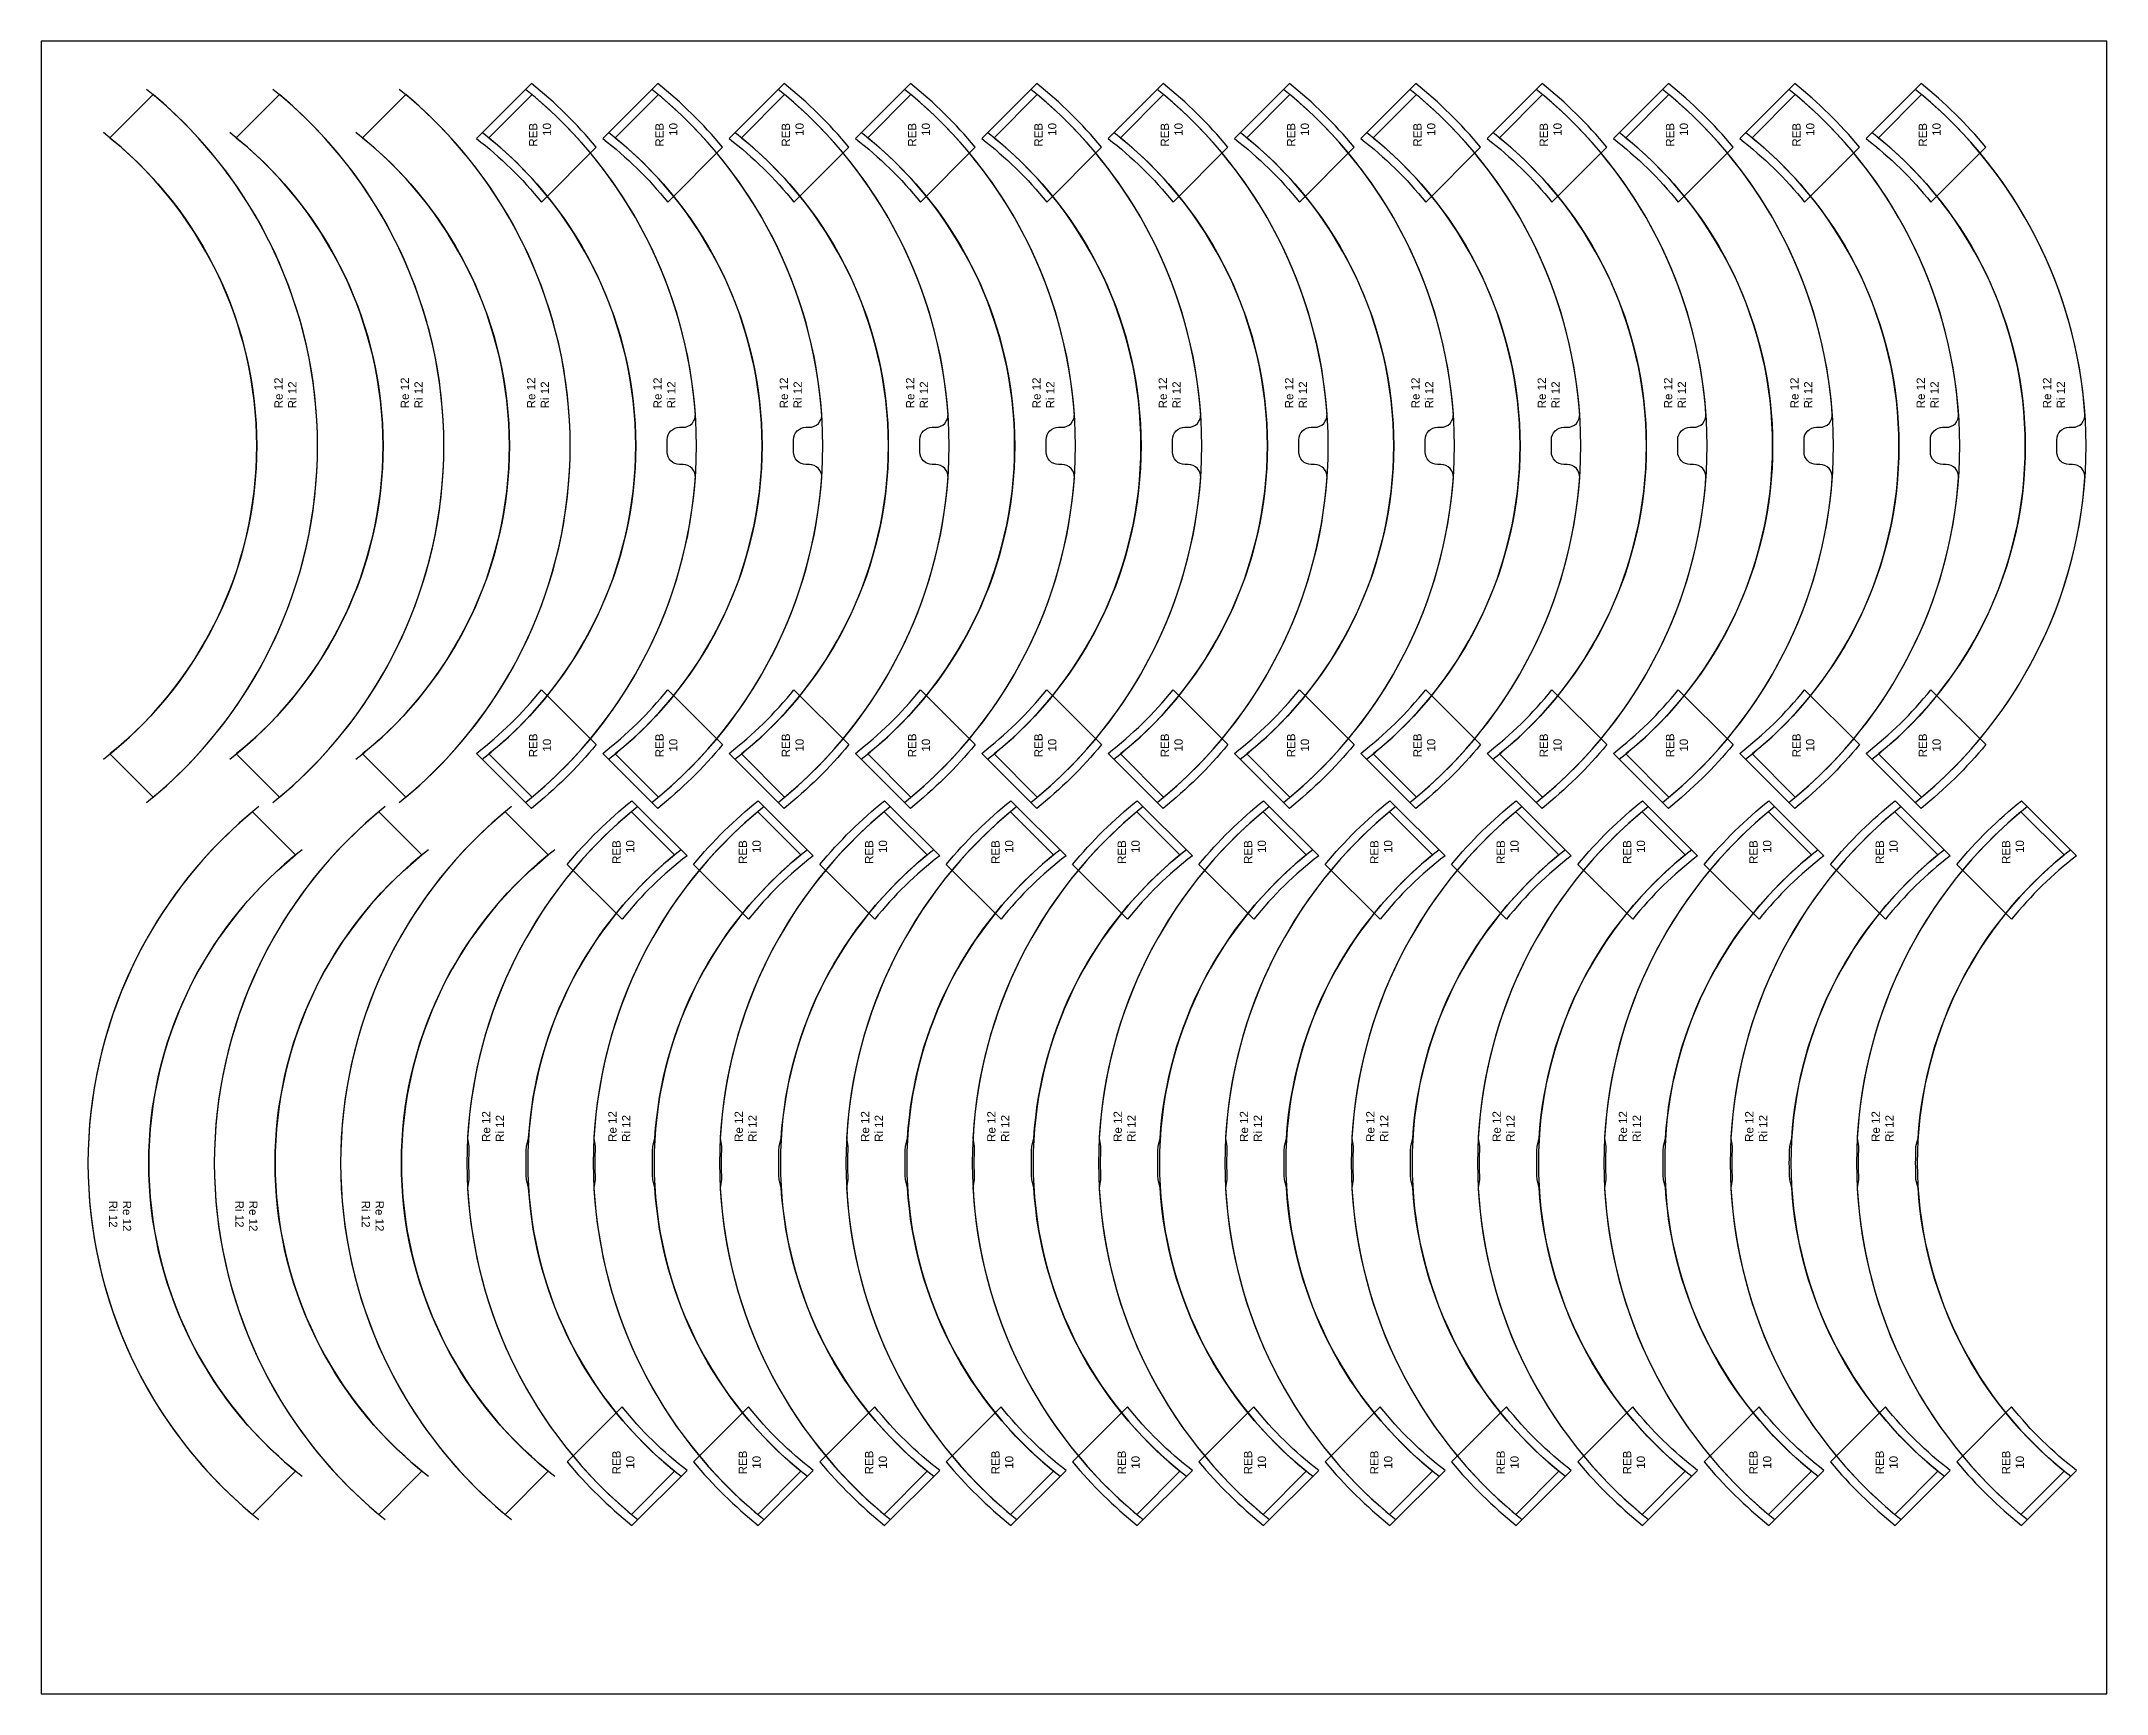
# Model space of a CAD drawing. Header units: millimetres. Extents: x 46978 to 49478, y 36727 to 38727.
import ezdxf

# ---------------------------------------------------------------- set-up
doc = ezdxf.new("R2010")
doc.units = ezdxf.units.MM
doc.layers.add('13827984', color=7, linetype='Continuous')
doc.layers.add('Rebaixo', color=6, linetype='Continuous')
doc.styles.get("Standard").update_dxf_attribs({"font": 'arial.ttf'})

msp = doc.modelspace()

# ---------------------------------------------------------------- linework, layer by layer
msp.add_lwpolyline([(46977.6, 36726.5), (49477.6, 36726.5), (49477.6, 38726.5), (46977.6, 38726.5)], close=True)
at = {"color": 1}
for centre, radius, start, end in [((46758.4, 38236.8), 553.6, 308.7777, 51.2223), ((46911.3, 38236.8), 553.6, 308.7777, 51.2223), ((47064.2, 38236.8), 553.6, 308.7777, 51.2223), ((47217.1, 38236.8), 553.6, 308.7777, 51.2223), ((47370, 38236.8), 553.6, 308.7777, 51.2223), ((47522.9, 38236.8), 553.6, 308.7777, 51.2223), ((47675.8, 38236.8), 553.6, 308.7777, 51.2223), ((47828.7, 38236.8), 553.6, 308.7777, 51.2223), ((47981.7, 38236.8), 553.6, 308.7777, 51.2223), ((48134.6, 38236.8), 553.6, 308.7777, 51.2223), ((48287.5, 38236.8), 553.6, 308.7777, 51.2223), ((48440.4, 38236.8), 553.6, 308.7777, 51.2223), ((48593.3, 38236.8), 553.6, 308.7777, 51.2223), ((48746.2, 38236.8), 553.6, 308.7777, 51.2223), ((48899.1, 38236.8), 553.6, 308.7777, 51.2223), ((46758.4, 38236.8), 480, 307.8192, 52.1808), ((46911.3, 38236.8), 480, 307.8192, 52.1808), ((47064.2, 38236.8), 480, 307.8192, 52.1808), ((47217.1, 38236.8), 480, 307.8192, 52.1808), ((47370, 38236.8), 480, 307.8192, 52.1808), ((47522.9, 38236.8), 480, 307.8192, 52.1808), ((47675.8, 38236.8), 480, 307.8192, 52.1808), ((47828.7, 38236.8), 480, 307.8192, 52.1808), ((47981.7, 38236.8), 480, 307.8192, 52.1808), ((48134.6, 38236.8), 480, 307.8192, 52.1808), ((48287.5, 38236.8), 480, 307.8192, 52.1808), ((48440.4, 38236.8), 480, 307.8192, 52.1808), ((48593.3, 38236.8), 480, 307.8192, 52.1808), ((48746.2, 38236.8), 480, 307.8192, 52.1808), ((48899.1, 38236.8), 480, 307.8192, 52.1808), ((47587.7, 37368.8), 553.6, 128.7777, 231.2223), ((47740.6, 37368.8), 553.6, 128.7777, 231.2223), ((47893.5, 37368.8), 553.6, 128.7777, 231.2223), ((48046.4, 37368.8), 553.6, 128.7777, 231.2223), ((48199.3, 37368.8), 553.6, 128.7777, 231.2223), ((48352.2, 37368.8), 553.6, 128.7777, 231.2223), ((48505.2, 37368.8), 553.6, 128.7777, 231.2223), ((48658.1, 37368.8), 553.6, 128.7777, 231.2223), ((48811, 37368.8), 553.6, 128.7777, 231.2223), ((48963.9, 37368.8), 553.6, 128.7777, 231.2223), ((49116.8, 37368.8), 553.6, 128.7777, 231.2223), ((49269.7, 37368.8), 553.6, 128.7777, 231.2223), ((49422.6, 37368.8), 553.6, 128.7777, 231.2223), ((49575.5, 37368.8), 553.6, 128.7777, 231.2223), ((49728.4, 37368.8), 553.6, 128.7777, 231.2223), ((47587.7, 37368.8), 480, 127.8192, 232.1808), ((47740.6, 37368.8), 480, 127.8192, 232.1808), ((47893.5, 37368.8), 480, 127.8192, 232.1808), ((48046.4, 37368.8), 480, 127.8192, 232.1808), ((48199.3, 37368.8), 480, 127.8192, 232.1808), ((48352.2, 37368.8), 480, 127.8192, 232.1808), ((48505.2, 37368.8), 480, 127.8192, 232.1808), ((48658.1, 37368.8), 480, 127.8192, 232.1808), ((48811, 37368.8), 480, 127.8192, 232.1808), ((48963.9, 37368.8), 480, 127.8192, 232.1808), ((49116.8, 37368.8), 480, 127.8192, 232.1808), ((49269.7, 37368.8), 480, 127.8192, 232.1808), ((49422.6, 37368.8), 480, 127.8192, 232.1808), ((49575.5, 37368.8), 480, 127.8192, 232.1808), ((49728.4, 37368.8), 480, 127.8192, 232.1808)]:
    msp.add_arc(centre, radius, start, end, dxfattribs=at)
at = {"layer": '13827984', "color": 1}
for points in [[(47112.9, 38662), (47060.6, 38609.7, -0.476752), (47060.6, 37863.9), (47112.9, 37811.6, 0.468244)], [(47265.8, 38662), (47213.5, 38609.7, -0.476752), (47213.5, 37863.9), (47265.8, 37811.6, 0.468244)], [(47418.7, 38662), (47366.4, 38609.7, -0.476752), (47366.4, 37863.9), (47418.7, 37811.6, 0.468244)], [(47571.6, 38662), (47519.3, 38609.7, -0.476752), (47519.3, 37863.9), (47571.6, 37811.6, 0.204294), (47769.3, 38198.2, 0.434796), (47754.4, 38214.3), (47750.2, 38214.3, -0.414214), (47735.2, 38229.3), (47735.2, 38244.3, -0.414214), (47750.2, 38259.3), (47754.4, 38259.3, 0.434796), (47769.3, 38275.4, 0.204294)], [(47724.5, 38662), (47672.2, 38609.7, -0.476752), (47672.2, 37863.9), (47724.5, 37811.6, 0.204294), (47922.3, 38198.2, 0.434796), (47907.3, 38214.3), (47903.1, 38214.3, -0.414214), (47888.1, 38229.3), (47888.1, 38244.3, -0.414214), (47903.1, 38259.3), (47907.3, 38259.3, 0.434796), (47922.3, 38275.4, 0.204294)], [(47877.4, 38662), (47825.1, 38609.7, -0.476752), (47825.1, 37863.9), (47877.4, 37811.6, 0.204294), (48075.2, 38198.2, 0.434796), (48060.2, 38214.3), (48056, 38214.3, -0.414214), (48041, 38229.3), (48041, 38244.3, -0.414214), (48056, 38259.3), (48060.2, 38259.3, 0.434796), (48075.2, 38275.4, 0.204294)], [(48030.3, 38662), (47978.1, 38609.7, -0.476752), (47978.1, 37863.9), (48030.3, 37811.6, 0.204294), (48228.1, 38198.2, 0.434796), (48213.1, 38214.3), (48208.9, 38214.3, -0.414214), (48193.9, 38229.3), (48193.9, 38244.3, -0.414214), (48208.9, 38259.3), (48213.1, 38259.3, 0.434796), (48228.1, 38275.4, 0.204294)], [(48183.2, 38662), (48131, 38609.7, -0.476752), (48131, 37863.9), (48183.2, 37811.6, 0.204294), (48381, 38198.2, 0.434796), (48366, 38214.3), (48361.8, 38214.3, -0.414214), (48346.8, 38229.3), (48346.8, 38244.3, -0.414214), (48361.8, 38259.3), (48366, 38259.3, 0.434796), (48381, 38275.4, 0.204294)], [(48336.1, 38662), (48283.9, 38609.7, -0.476752), (48283.9, 37863.9), (48336.1, 37811.6, 0.204294), (48533.9, 38198.2, 0.434796), (48518.9, 38214.3), (48514.7, 38214.3, -0.414214), (48499.7, 38229.3), (48499.7, 38244.3, -0.414214), (48514.7, 38259.3), (48518.9, 38259.3, 0.434796), (48533.9, 38275.4, 0.204294)], [(48489, 38662), (48436.8, 38609.7, -0.476752), (48436.8, 37863.9), (48489, 37811.6, 0.204294), (48686.8, 38198.2, 0.434796), (48671.8, 38214.3), (48667.6, 38214.3, -0.414214), (48652.6, 38229.3), (48652.6, 38244.3, -0.414214), (48667.6, 38259.3), (48671.8, 38259.3, 0.434796), (48686.8, 38275.4, 0.204294)], [(48642, 38662), (48589.7, 38609.7, -0.476752), (48589.7, 37863.9), (48642, 37811.6, 0.204294), (48839.7, 38198.2, 0.434796), (48824.7, 38214.3), (48820.5, 38214.3, -0.414214), (48805.5, 38229.3), (48805.5, 38244.3, -0.414214), (48820.5, 38259.3), (48824.7, 38259.3, 0.434796), (48839.7, 38275.4, 0.204294)], [(48794.9, 38662), (48742.6, 38609.7, -0.476752), (48742.6, 37863.9), (48794.9, 37811.6, 0.204294), (48992.6, 38198.2, 0.434796), (48977.6, 38214.3), (48973.4, 38214.3, -0.414214), (48958.4, 38229.3), (48958.4, 38244.3, -0.414214), (48973.4, 38259.3), (48977.6, 38259.3, 0.434796), (48992.6, 38275.4, 0.204294)], [(48947.8, 38662), (48895.5, 38609.7, -0.476752), (48895.5, 37863.9), (48947.8, 37811.6, 0.204294), (49145.5, 38198.2, 0.434796), (49130.5, 38214.3), (49126.3, 38214.3, -0.414214), (49111.3, 38229.3), (49111.3, 38244.3, -0.414214), (49126.3, 38259.3), (49130.5, 38259.3, 0.434796), (49145.5, 38275.4, 0.204294)], [(49100.7, 38662), (49048.4, 38609.7, -0.476752), (49048.4, 37863.9), (49100.7, 37811.6, 0.204294), (49298.4, 38198.2, 0.434796), (49283.5, 38214.3), (49279.3, 38214.3, -0.414214), (49264.2, 38229.3), (49264.2, 38244.3, -0.414214), (49279.3, 38259.3), (49283.5, 38259.3, 0.434796), (49298.4, 38275.4, 0.204294)], [(49253.6, 38662), (49201.3, 38609.7, -0.476752), (49201.3, 37863.9), (49253.6, 37811.6, 0.204294), (49451.3, 38198.2, 0.434796), (49436.4, 38214.3), (49432.2, 38214.3, -0.414214), (49417.2, 38229.3), (49417.2, 38244.3, -0.414214), (49432.2, 38259.3), (49436.4, 38259.3, 0.434796), (49451.3, 38275.4, 0.204294)], [(47233.2, 36943.6), (47285.5, 36995.8, -0.476752), (47285.5, 37741.7), (47233.2, 37793.9, 0.468244)], [(47386.1, 36943.6), (47438.4, 36995.8, -0.476752), (47438.4, 37741.7), (47386.1, 37793.9, 0.468244)], [(47539, 36943.6), (47591.3, 36995.8, -0.476752), (47591.3, 37741.7), (47539, 37793.9, 0.468244)], [(47691.9, 36943.6), (47744.2, 36995.8, -0.209786), (47567.4, 37338.7), (47564.8, 37348.7, -0.020777), (47564.8, 37388.8), (47567.4, 37398.8, -0.209786), (47744.2, 37741.7), (47691.9, 37793.9, 0.20833), (47493.7, 37398.8), (47495.2, 37388.8, 0.018155), (47495.2, 37348.7), (47493.7, 37338.7, 0.20833)], [(47844.9, 36943.6), (47897.1, 36995.8, -0.209786), (47720.3, 37338.7), (47717.8, 37348.7, -0.020777), (47717.8, 37388.8), (47720.3, 37398.8, -0.209786), (47897.1, 37741.7), (47844.9, 37793.9, 0.20833), (47646.6, 37398.8), (47648.1, 37388.8, 0.018155), (47648.1, 37348.7), (47646.6, 37338.7, 0.20833)], [(47997.8, 36943.6), (48050, 36995.8, -0.209786), (47873.2, 37338.7), (47870.7, 37348.7, -0.020777), (47870.7, 37388.8), (47873.2, 37398.8, -0.209786), (48050, 37741.7), (47997.8, 37793.9, 0.20833), (47799.5, 37398.8), (47801, 37388.8, 0.018155), (47801, 37348.7), (47799.5, 37338.7, 0.20833)], [(48150.7, 36943.6), (48202.9, 36995.8, -0.209786), (48026.1, 37338.7), (48023.6, 37348.7, -0.020777), (48023.6, 37388.8), (48026.1, 37398.8, -0.209786), (48202.9, 37741.7), (48150.7, 37793.9, 0.20833), (47952.4, 37398.8), (47953.9, 37388.8, 0.018155), (47953.9, 37348.7), (47952.4, 37338.7, 0.20833)], [(48303.6, 36943.6), (48355.9, 36995.8, -0.209786), (48179, 37338.7), (48176.5, 37348.7, -0.020777), (48176.5, 37388.8), (48179, 37398.8, -0.209786), (48355.9, 37741.7), (48303.6, 37793.9, 0.20833), (48105.3, 37398.8), (48106.9, 37388.8, 0.018155), (48106.9, 37348.7), (48105.3, 37338.7, 0.20833)], [(48456.5, 36943.6), (48508.8, 36995.8, -0.209786), (48331.9, 37338.7), (48329.4, 37348.7, -0.020777), (48329.4, 37388.8), (48331.9, 37398.8, -0.209786), (48508.8, 37741.7), (48456.5, 37793.9, 0.20833), (48258.2, 37398.8), (48259.8, 37388.8, 0.018155), (48259.8, 37348.7), (48258.2, 37338.7, 0.20833)], [(48609.4, 36943.6), (48661.7, 36995.8, -0.209786), (48484.8, 37338.7), (48482.3, 37348.7, -0.020777), (48482.3, 37388.8), (48484.8, 37398.8, -0.209786), (48661.7, 37741.7), (48609.4, 37793.9, 0.20833), (48411.1, 37398.8), (48412.7, 37388.8, 0.018155), (48412.7, 37348.7), (48411.1, 37338.7, 0.20833)], [(48762.3, 36943.6), (48814.6, 36995.8, -0.209786), (48637.7, 37338.7), (48635.2, 37348.7, -0.020777), (48635.2, 37388.8), (48637.7, 37398.8, -0.209786), (48814.6, 37741.7), (48762.3, 37793.9, 0.20833), (48564, 37398.8), (48565.6, 37388.8, 0.018155), (48565.6, 37348.7), (48564, 37338.7, 0.20833)], [(48915.2, 36943.6), (48967.5, 36995.8, -0.209786), (48790.6, 37338.7), (48788.1, 37348.7, -0.020777), (48788.1, 37388.8), (48790.6, 37398.8, -0.209786), (48967.5, 37741.7), (48915.2, 37793.9, 0.20833), (48716.9, 37398.8), (48718.5, 37388.8, 0.018155), (48718.5, 37348.7), (48716.9, 37338.7, 0.20833)], [(49068.1, 36943.6), (49120.4, 36995.8, -0.209786), (48943.6, 37338.7), (48941, 37348.7, -0.020777), (48941, 37388.8), (48943.6, 37398.8, -0.209786), (49120.4, 37741.7), (49068.1, 37793.9, 0.20833), (48869.8, 37398.8), (48871.4, 37388.8, 0.018155), (48871.4, 37348.7), (48869.8, 37338.7, 0.20833)], [(49221, 36943.6), (49273.3, 36995.8, -0.209786), (49096.5, 37338.7), (49093.9, 37348.7, -0.020777), (49093.9, 37388.8), (49096.5, 37398.8, -0.209786), (49273.3, 37741.7), (49221, 37793.9, 0.20833), (49022.8, 37398.8), (49024.3, 37388.8, 0.018155), (49024.3, 37348.7), (49022.8, 37338.7, 0.20833)], [(49373.9, 36943.6), (49426.2, 36995.8, -0.209786), (49249.4, 37338.7), (49246.8, 37348.7, -0.020777), (49246.8, 37388.8), (49249.4, 37398.8, -0.209786), (49426.2, 37741.7), (49373.9, 37793.9, 0.20833), (49175.7, 37398.8), (49177.2, 37388.8, 0.018155), (49177.2, 37348.7), (49175.7, 37338.7, 0.20833)]]:
    msp.add_lwpolyline(points, format="xyb", close=True, dxfattribs=at)
at = {"layer": 'Rebaixo', "color": 1}
for points in [[(47649.4, 38598.4, 0.048914), (47570.9, 38675.5), (47504.3, 38608.8, -0.058716), (47582.9, 38531.9)], [(47802.3, 38598.4, 0.048914), (47723.8, 38675.5), (47657.2, 38608.8, -0.058716), (47735.8, 38531.9)], [(47955.2, 38598.4, 0.048914), (47876.8, 38675.5), (47810.1, 38608.8, -0.058716), (47888.7, 38531.9)], [(48108.1, 38598.4, 0.048914), (48029.7, 38675.5), (47963, 38608.8, -0.058716), (48041.7, 38531.9)], [(48261, 38598.4, 0.048914), (48182.6, 38675.5), (48115.9, 38608.8, -0.058716), (48194.6, 38531.9)], [(48414, 38598.4, 0.048914), (48335.5, 38675.5), (48268.9, 38608.8, -0.058716), (48347.5, 38531.9)], [(48566.9, 38598.4, 0.048914), (48488.4, 38675.5), (48421.8, 38608.8, -0.058716), (48500.4, 38531.9)], [(48719.8, 38598.4, 0.048914), (48641.3, 38675.5), (48574.7, 38608.8, -0.058716), (48653.3, 38531.9)], [(48872.7, 38598.4, 0.048914), (48794.2, 38675.5), (48727.6, 38608.8, -0.058716), (48806.2, 38531.9)], [(49025.6, 38598.4, 0.048914), (48947.1, 38675.5), (48880.5, 38608.8, -0.058716), (48959.1, 38531.9)], [(49178.5, 38598.4, 0.048914), (49100, 38675.5), (49033.4, 38608.8, -0.058716), (49112, 38531.9)], [(49331.4, 38598.4, 0.048914), (49252.9, 38675.5), (49186.3, 38608.8, -0.058716), (49264.9, 38531.9)], [(47649.4, 37875.2, -0.048914), (47570.9, 37798.1), (47504.3, 37864.7, 0.058716), (47582.9, 37941.7)], [(47802.3, 37875.2, -0.048914), (47723.8, 37798.1), (47657.2, 37864.7, 0.058716), (47735.8, 37941.7)], [(47955.2, 37875.2, -0.048914), (47876.8, 37798.1), (47810.1, 37864.7, 0.058716), (47888.7, 37941.7)], [(48108.1, 37875.2, -0.048914), (48029.7, 37798.1), (47963, 37864.7, 0.058716), (48041.7, 37941.7)], [(48261, 37875.2, -0.048914), (48182.6, 37798.1), (48115.9, 37864.7, 0.058716), (48194.6, 37941.7)], [(48414, 37875.2, -0.048914), (48335.5, 37798.1), (48268.9, 37864.7, 0.058716), (48347.5, 37941.7)], [(48566.9, 37875.2, -0.048914), (48488.4, 37798.1), (48421.8, 37864.7, 0.058716), (48500.4, 37941.7)], [(48719.8, 37875.2, -0.048914), (48641.3, 37798.1), (48574.7, 37864.7, 0.058716), (48653.3, 37941.7)], [(48872.7, 37875.2, -0.048914), (48794.2, 37798.1), (48727.6, 37864.7, 0.058716), (48806.2, 37941.7)], [(49025.6, 37875.2, -0.048914), (48947.1, 37798.1), (48880.5, 37864.7, 0.058716), (48959.1, 37941.7)], [(49178.5, 37875.2, -0.048914), (49100, 37798.1), (49033.4, 37864.7, 0.058716), (49112, 37941.7)], [(49331.4, 37875.2, -0.048914), (49252.9, 37798.1), (49186.3, 37864.7, 0.058716), (49264.9, 37941.7)], [(47614.1, 37730.3, -0.048914), (47692.6, 37807.4), (47759.2, 37740.8, 0.058716), (47680.6, 37663.9)], [(47767, 37730.3, -0.048914), (47845.5, 37807.4), (47912.1, 37740.8, 0.058716), (47833.5, 37663.9)], [(47920, 37730.3, -0.048914), (47998.4, 37807.4), (48065.1, 37740.8, 0.058716), (47986.4, 37663.9)], [(48072.9, 37730.3, -0.048914), (48151.3, 37807.4), (48218, 37740.8, 0.058716), (48139.3, 37663.9)], [(48225.8, 37730.3, -0.048914), (48304.2, 37807.4), (48370.9, 37740.8, 0.058716), (48292.3, 37663.9)], [(48378.7, 37730.3, -0.048914), (48457.2, 37807.4), (48523.8, 37740.8, 0.058716), (48445.2, 37663.9)], [(48531.6, 37730.3, -0.048914), (48610.1, 37807.4), (48676.7, 37740.8, 0.058716), (48598.1, 37663.9)], [(48684.5, 37730.3, -0.048914), (48763, 37807.4), (48829.6, 37740.8, 0.058716), (48751, 37663.9)], [(48837.4, 37730.3, -0.048914), (48915.9, 37807.4), (48982.5, 37740.8, 0.058716), (48903.9, 37663.9)], [(48990.3, 37730.3, -0.048914), (49068.8, 37807.4), (49135.4, 37740.8, 0.058716), (49056.8, 37663.9)], [(49143.2, 37730.3, -0.048914), (49221.7, 37807.4), (49288.3, 37740.8, 0.058716), (49209.7, 37663.9)], [(49296.1, 37730.3, -0.048914), (49374.6, 37807.4), (49441.2, 37740.8, 0.058716), (49362.6, 37663.9)], [(47614.1, 37007.2, 0.048914), (47692.6, 36930.1), (47759.2, 36996.7, -0.058716), (47680.6, 37073.7)], [(47767, 37007.2, 0.048914), (47845.5, 36930.1), (47912.1, 36996.7, -0.058716), (47833.5, 37073.7)], [(47920, 37007.2, 0.048914), (47998.4, 36930.1), (48065.1, 36996.7, -0.058716), (47986.4, 37073.7)], [(48072.9, 37007.2, 0.048914), (48151.3, 36930.1), (48218, 36996.7, -0.058716), (48139.3, 37073.7)], [(48225.8, 37007.2, 0.048914), (48304.2, 36930.1), (48370.9, 36996.7, -0.058716), (48292.3, 37073.7)], [(48378.7, 37007.2, 0.048914), (48457.2, 36930.1), (48523.8, 36996.7, -0.058716), (48445.2, 37073.7)], [(48531.6, 37007.2, 0.048914), (48610.1, 36930.1), (48676.7, 36996.7, -0.058716), (48598.1, 37073.7)], [(48684.5, 37007.2, 0.048914), (48763, 36930.1), (48829.6, 36996.7, -0.058716), (48751, 37073.7)], [(48837.4, 37007.2, 0.048914), (48915.9, 36930.1), (48982.5, 36996.7, -0.058716), (48903.9, 37073.7)], [(48990.3, 37007.2, 0.048914), (49068.8, 36930.1), (49135.4, 36996.7, -0.058716), (49056.8, 37073.7)], [(49143.2, 37007.2, 0.048914), (49221.7, 36930.1), (49288.3, 36996.7, -0.058716), (49209.7, 37073.7)], [(49296.1, 37007.2, 0.048914), (49374.6, 36930.1), (49441.2, 36996.7, -0.058716), (49362.6, 37073.7)]]:
    msp.add_lwpolyline(points, format="xyb", close=True, dxfattribs=at)

# ---------------------------------------------------------------- texts
at = {"color": 1, "char_height": 10}
for insert, attachment_point, rotation in [((47286.4, 38282.3), 7, 90), ((47439.3, 38282.3), 7, 90), ((47592.2, 38282.3), 7, 90), ((47745.2, 38282.3), 7, 90), ((47898.1, 38282.3), 7, 90), ((48051, 38282.3), 7, 90), ((48203.9, 38282.3), 7, 90), ((48356.8, 38282.3), 7, 90), ((48509.7, 38282.3), 7, 90), ((48662.6, 38282.3), 7, 90), ((48815.5, 38282.3), 7, 90), ((48968.4, 38282.3), 7, 90), ((49121.3, 38282.3), 7, 90), ((49274.2, 38282.3), 7, 90), ((49427.1, 38282.3), 7, 90), ((47511, 37394.4), 1, 90), ((47663.9, 37394.4), 1, 90), ((47816.8, 37394.4), 1, 90), ((47969.7, 37394.4), 1, 90), ((48122.6, 37394.4), 1, 90), ((48275.5, 37394.4), 1, 90), ((48428.4, 37394.4), 1, 90), ((48581.3, 37394.4), 1, 90), ((48734.2, 37394.4), 1, 90), ((48887.1, 37394.4), 1, 90), ((49040, 37394.4), 1, 90), ((49193, 37394.4), 1, 90), ((47059.7, 37323.3), 7, 270), ((47212.6, 37323.3), 7, 270), ((47365.5, 37323.3), 7, 270)]:
    msp.add_mtext_dynamic_manual_height_columns('Re 12\\PRi 12', width=58.864, gutter_width=12.5, heights=[0], dxfattribs=dict(at, insert=insert, attachment_point=attachment_point, rotation=rotation))
at = {"layer": 'Rebaixo', "color": 1, "char_height": 10, "rotation": 90}
for s, insert, attachment_point in [('REB\\P10', (47594.8, 38627.7), 9), ('REB\\P10', (47747.7, 38627.7), 9), ('REB\\P10', (47900.6, 38627.7), 9), ('REB\\P10', (48053.5, 38627.7), 9), ('REB\\P10', (48206.4, 38627.7), 9), ('REB\\P10', (48359.3, 38627.7), 9), ('REB\\P10', (48512.2, 38627.7), 9), ('REB\\P10', (48665.1, 38627.7), 9), ('REB\\P10', (48818, 38627.7), 9), ('REB\\P10', (48970.9, 38627.7), 9), ('REB\\P10', (49123.9, 38627.7), 9), ('REB\\P10', (49276.8, 38627.7), 9), ('{\\W3.636686; }REB\\P{\\W5.380096; }10', (47594.8, 37845.9), 7), ('{\\W3.636686; }REB\\P{\\W5.380096; }10', (47747.7, 37845.9), 7), ('{\\W3.636686; }REB\\P{\\W5.380096; }10', (47900.6, 37845.9), 7), ('{\\W3.636686; }REB\\P{\\W5.380096; }10', (48053.5, 37845.9), 7), ('{\\W3.636686; }REB\\P{\\W5.380096; }10', (48206.4, 37845.9), 7), ('{\\W3.636686; }REB\\P{\\W5.380096; }10', (48359.3, 37845.9), 7), ('{\\W3.636686; }REB\\P{\\W5.380096; }10', (48512.2, 37845.9), 7), ('{\\W3.636686; }REB\\P{\\W5.380096; }10', (48665.1, 37845.9), 7), ('{\\W3.636686; }REB\\P{\\W5.380096; }10', (48818, 37845.9), 7), ('{\\W3.636686; }REB\\P{\\W5.380096; }10', (48970.9, 37845.9), 7), ('{\\W3.636686; }REB\\P{\\W5.380096; }10', (49123.9, 37845.9), 7), ('{\\W3.636686; }REB\\P{\\W5.380096; }10', (49276.8, 37845.9), 7), ('REB\\P10', (47668.8, 37759.6), 3), ('REB\\P10', (47821.7, 37759.6), 3), ('REB\\P10', (47974.6, 37759.6), 3), ('REB\\P10', (48127.5, 37759.6), 3), ('REB\\P10', (48280.4, 37759.6), 3), ('REB\\P10', (48433.3, 37759.6), 3), ('REB\\P10', (48586.2, 37759.6), 3), ('REB\\P10', (48739.1, 37759.6), 3), ('REB\\P10', (48892.1, 37759.6), 3), ('REB\\P10', (49045, 37759.6), 3), ('REB\\P10', (49197.9, 37759.6), 3), ('REB\\P10', (49350.8, 37759.6), 3), ('{\\W3.636686; }REB\\P{\\W5.380096; }10', (47668.8, 36977.9), 1), ('{\\W3.636686; }REB\\P{\\W5.380096; }10', (47821.7, 36977.9), 1), ('{\\W3.636686; }REB\\P{\\W5.380096; }10', (47974.6, 36977.9), 1), ('{\\W3.636686; }REB\\P{\\W5.380096; }10', (48127.5, 36977.9), 1), ('{\\W3.636686; }REB\\P{\\W5.380096; }10', (48280.4, 36977.9), 1), ('{\\W3.636686; }REB\\P{\\W5.380096; }10', (48433.3, 36977.9), 1), ('{\\W3.636686; }REB\\P{\\W5.380096; }10', (48586.2, 36977.9), 1), ('{\\W3.636686; }REB\\P{\\W5.380096; }10', (48739.1, 36977.9), 1), ('{\\W3.636686; }REB\\P{\\W5.380096; }10', (48892.1, 36977.9), 1), ('{\\W3.636686; }REB\\P{\\W5.380096; }10', (49045, 36977.9), 1), ('{\\W3.636686; }REB\\P{\\W5.380096; }10', (49197.9, 36977.9), 1), ('{\\W3.636686; }REB\\P{\\W5.380096; }10', (49350.8, 36977.9), 1)]:
    msp.add_mtext_dynamic_manual_height_columns(s, width=55.113, gutter_width=12.5, heights=[0], dxfattribs=dict(at, insert=insert, attachment_point=attachment_point))

doc.saveas('drawing.dxf')
